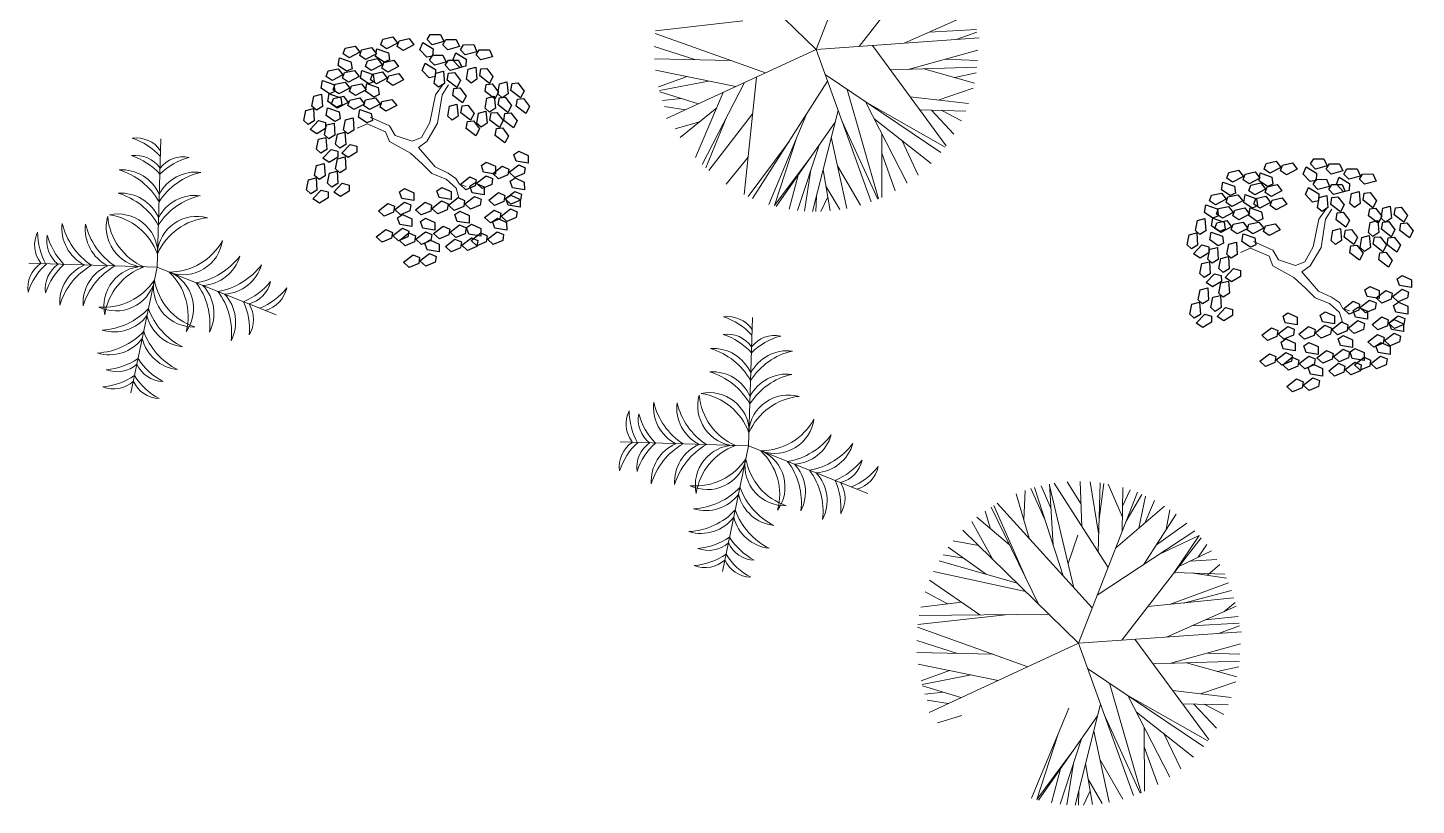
# Model space of a CAD drawing. Header units: millimetres. Extents: x 997 to 4249, y 599 to 1440.
# Drawn here: x 1077.38 to 1110.38, y 1036.98 to 1055.45 of the extents above; entities that cross this region are included whole.
import ezdxf

# ---------------------------------------------------------------- set-up
doc = ezdxf.new("R2010")
doc.units = ezdxf.units.MM
doc.linetypes.add('Continuo', pattern=[0])
doc.layers.add('cercas existentes', color=18, linetype='Continuous')
doc.layers.add('taludes', color=9, linetype='Continuous')

# ---------------------------------------------------------------- blocks, each defined once
blk = doc.blocks.new('L', base_point=(1.3683, 0.5913))
at = {"linetype": 'Continuo'}
for p, q in [((1.2809, 0.65), (1.3117, 0.675)), ((1.2937, 0.5998), (1.2809, 0.65)), ((1.3117, 0.675), (1.3419, 0.6213)), ((1.2753, 0.5668), (1.3061, 0.5917)), ((1.2881, 0.5166), (1.2753, 0.5668)), ((1.3225, 0.5909), (1.2937, 0.5998)), ((1.3061, 0.5917), (1.3362, 0.538)), ((1.3419, 0.6213), (1.3225, 0.5909)), ((1.3169, 0.5076), (1.2881, 0.5166)), ((1.3362, 0.538), (1.3169, 0.5076)), ((1.337, 0.4891), (1.3557, 0.5478)), ((1.3557, 0.5478), (1.3911, 0.5544)), ((1.4042, 0.5272), (1.3763, 0.4836)), ((1.3911, 0.5544), (1.4042, 0.5272)), ((1.3763, 0.4836), (1.337, 0.4891))]:
    blk.add_line(p, q, dxfattribs=at)
blk = doc.blocks.new('gtfoods1')
at = {"layer": 'taludes', "lineweight": 5, "extrusion": (-0.01642, -0.01246, 0.999788)}
for p, q in [((-828.337, 394.017, 12.075), (-826.936, 397.608, 12.143)), ((-828.337, 394.017, 12.075), (-831.091, 396.705, 12.063)), ((-827.309, 394.09, 12.093), (-825.422, 396.528, 12.154)), ((-826.245, 394.166, 12.111), (-824.593, 394.899, 12.147)), ((-830.075, 394.698, 12.055), (-832.158, 394.463, 12.018)), ((-825.647, 394.431, 12.124), (-824.52, 394.493, 12.144)), ((-829.54, 393.462, 12.048), (-832.165, 394.402, 12.017)), ((-828.337, 394.017, 12.075), (-824.462, 394.292, 12.142)), ((-825.007, 394.254, 12.133), (-824.513, 394.433, 12.143)), ((-831.217, 393.778, 12.025), (-832.183, 394.087, 12.013)), ((-830.369, 393.759, 12.038), (-832.178, 393.8, 12.009)), ((-828.337, 394.017, 12.075), (-831.891, 392.377, 11.996)), ((-828.337, 394.017, 12.075), (-827.031, 390.398, 12.051)), ((-826.994, 394.113, 12.098), (-825.243, 391.73, 12.097)), ((-826.146, 393.545, 12.105), (-824.49, 394.002, 12.138)), ((-830.246, 393.136, 12.033), (-832.152, 393.526, 12.006)), ((-826.567, 393.532, 12.098), (-824.513, 393.595, 12.133)), ((-825.774, 393.556, 12.111), (-824.574, 393.217, 12.127)), ((-825.272, 393.786, 12.122), (-824.499, 393.758, 12.135)), ((-825.041, 393.349, 12.121), (-824.53, 393.463, 12.131)), ((-831.405, 393.373, 12.017), (-832.08, 393.129, 12.002)), ((-830.892, 393.268, 12.024), (-832.058, 393.04, 12.002)), ((-830.04, 393.232, 12.037), (-831.046, 391.286, 11.996)), ((-829.754, 393.363, 12.044), (-830.044, 390.57, 12.004)), ((-828.065, 393.263, 12.07), (-829.846, 390.478, 12.006)), ((-828.122, 393.421, 12.071), (-825.37, 391.568, 12.093)), ((-831.134, 392.727, 12.013), (-832.05, 393.011, 12.001)), ((-831.553, 392.857, 12.008), (-831.989, 392.808, 12)), ((-830.542, 393, 12.026), (-831.205, 391.454, 11.996)), ((-827.599, 393.069, 12.075), (-826.85, 390.468, 12.055)), ((-826.098, 392.893, 12.098), (-824.711, 392.732, 12.119)), ((-825.437, 392.816, 12.108), (-824.6, 393.101, 12.125)), ((-831.439, 392.586, 12.006), (-831.938, 392.664, 11.999)), ((-830.699, 392.635, 12.019), (-831.568, 391.929, 11.996)), ((-829.845, 392.486, 12.031), (-830.889, 391.139, 11.997)), ((-828.567, 392.478, 12.052), (-829.456, 390.337, 12.011)), ((-827.815, 392.569, 12.066), (-828.419, 390.171, 12.026)), ((-827.163, 392.775, 12.079), (-825.266, 391.7, 12.097)), ((-827.163, 392.775, 12.079), (-826.169, 390.839, 12.071)), ((-825.869, 392.582, 12.098), (-824.779, 392.553, 12.115)), ((-825.593, 392.575, 12.102), (-825.059, 392.003, 12.104)), ((-825.348, 392.568, 12.106), (-824.882, 392.324, 12.111)), ((-831.112, 392.299, 12.008), (-831.689, 392.13, 11.996)), ((-830.457, 392.425, 12.02), (-830.96, 391.204, 11.997)), ((-827.884, 392.292, 12.061), (-829.286, 390.289, 12.013)), ((-827.726, 392.324, 12.064), (-826.87, 390.46, 12.055)), ((-826.961, 392.381, 12.077), (-825.603, 391.31, 12.086)), ((-828.979, 391.833, 12.037), (-829.949, 390.524, 12.005)), ((-828.821, 391.867, 12.04), (-829.328, 390.308, 12.013)), ((-827.975, 391.933, 12.055), (-827.606, 390.24, 12.04)), ((-826.775, 392.019, 12.076), (-826.771, 390.503, 12.057)), ((-826.3, 391.86, 12.082), (-825.907, 391.034, 12.078)), ((-828.267, 391.746, 12.048), (-828.775, 390.195, 12.02)), ((-826.774, 391.555, 12.07), (-826.454, 390.662, 12.064)), ((-829.952, 391.457, 12.017), (-830.477, 390.821, 12)), ((-828.501, 391.411, 12.04), (-829.328, 390.308, 12.013)), ((-828.459, 391.16, 12.037), (-828.612, 390.18, 12.023)), ((-828.169, 391.162, 12.042), (-828.004, 390.184, 12.033)), ((-827.826, 391.251, 12.049), (-827.282, 390.317, 12.046)), ((-828.765, 391.034, 12.031), (-828.978, 390.224, 12.017)), ((-828.328, 390.531, 12.032), (-828.341, 390.17, 12.027)), ((-828.06, 390.514, 12.036), (-828.221, 390.172, 12.029)), ((-828.104, 390.773, 12.038), (-827.772, 390.212, 12.037)), ((-822.904, 382.867, 12.099), (-823.228, 383.584, 12.102)), ((-822.463, 381.51, 12.089), (-823.145, 383.609, 12.104)), ((-822.754, 383.119, 12.104), (-822.987, 383.65, 12.107)), ((-822.699, 382.238, 12.094), (-822.789, 383.691, 12.111)), ((-822.206, 381.227, 12.09), (-822.787, 383.656, 12.11)), ((-821.395, 381.706, 12.109), (-822.678, 383.71, 12.113)), ((-822.038, 383.214, 12.117), (-822.368, 383.744, 12.118)), ((-822.015, 382.674, 12.111), (-822.062, 383.754, 12.124)), ((-821.62, 382.527, 12.116), (-821.82, 383.744, 12.127)), ((-821.634, 382.079, 12.11), (-821.584, 383.719, 12.131)), ((-821.61, 382.856, 12.12), (-821.493, 383.706, 12.132)), ((-821.055, 382.908, 12.13), (-821.394, 383.689, 12.134)), ((-821.062, 382.562, 12.125), (-821.041, 383.606, 12.138)), ((-821.77, 380.747, 12.091), (-824.03, 383.234, 12.085)), ((-823.274, 382.403, 12.087), (-823.581, 383.457, 12.095)), ((-823.4, 382.834, 12.09), (-823.37, 383.537, 12.099)), ((-822.097, 379.907, 12.075), (-820.697, 383.498, 12.143)), ((-821.05, 383.166, 12.133), (-820.873, 383.554, 12.141)), ((-820.965, 382.81, 12.13), (-820.589, 383.445, 12.144)), ((-820.663, 382.644, 12.133), (-820.502, 383.407, 12.145)), ((-820.524, 382.763, 12.136), (-820.291, 383.303, 12.147)), ((-823.737, 382.249, 12.077), (-824.513, 382.901, 12.073)), ((-824.187, 382.627, 12.075), (-824.316, 383.05, 12.078)), ((-823.038, 380.825, 12.071), (-824.177, 383.144, 12.081)), ((-823.348, 381.456, 12.074), (-824.114, 383.184, 12.083)), ((-821.216, 382.165, 12.118), (-820.057, 383.168, 12.149)), ((-820.554, 381.772, 12.124), (-819.775, 382.974, 12.151)), ((-820.012, 382.608, 12.143), (-819.925, 383.081, 12.15)), ((-822.097, 379.907, 12.075), (-824.851, 382.594, 12.063)), ((-824.137, 381.897, 12.066), (-824.632, 382.801, 12.069)), ((-821.652, 381.049, 12.097), (-819.329, 382.578, 12.154)), ((-820.245, 382.249, 12.135), (-819.524, 382.766, 12.153)), ((-824.476, 382.228, 12.065), (-825.076, 382.342, 12.056)), ((-822.343, 381.802, 12.095), (-822.112, 382.48, 12.107)), ((-821.069, 379.98, 12.093), (-819.183, 382.417, 12.154)), ((-820.186, 382.014, 12.133), (-819.229, 382.47, 12.154)), ((-819.229, 382.47, 12.154), (-819.824, 381.589, 12.133)), ((-819.251, 381.953, 12.147), (-819.049, 382.253, 12.154)), ((-824.827, 381.927, 12.055), (-825.318, 382.011, 12.048)), ((-824.285, 381.542, 12.059), (-825.195, 382.188, 12.053)), ((-819.712, 381.733, 12.137), (-818.939, 382.103, 12.154)), ((-823.359, 381.138, 12.07), (-825.547, 381.611, 12.04)), ((-823.559, 381.333, 12.069), (-825.409, 381.866, 12.045)), ((-819.824, 381.589, 12.133), (-818.621, 381.554, 12.153)), ((-819.442, 381.862, 12.143), (-818.808, 381.901, 12.154)), ((-819.369, 381.575, 12.141), (-818.576, 381.455, 12.152)), ((-819.032, 381.524, 12.146), (-818.736, 381.777, 12.154)), ((-824.442, 380.581, 12.045), (-825.639, 381.41, 12.036)), ((-819.938, 380.83, 12.122), (-818.529, 381.344, 12.152)), ((-825.211, 380.843, 12.036), (-825.744, 381.134, 12.03)), ((-820.451, 380.778, 12.113), (-818.404, 380.984, 12.149)), ((-819.604, 380.863, 12.128), (-818.461, 381.161, 12.15)), ((-823.835, 380.587, 12.055), (-825.919, 380.352, 12.018)), ((-822.806, 380.598, 12.072), (-825.888, 380.566, 12.021)), ((-824.88, 380.884, 12.041), (-825.848, 380.764, 12.024)), ((-820.005, 380.055, 12.111), (-818.353, 380.789, 12.147)), ((-818.647, 380.658, 12.141), (-818.374, 380.874, 12.148)), ((-823.301, 379.351, 12.048), (-825.925, 380.291, 12.017)), ((-819.408, 380.32, 12.124), (-818.28, 380.383, 12.144)), ((-819.086, 380.463, 12.131), (-818.304, 380.543, 12.145)), ((-818.768, 380.143, 12.133), (-818.273, 380.322, 12.143)), ((-824.977, 379.667, 12.025), (-825.944, 379.977, 12.013)), ((-822.097, 379.907, 12.075), (-818.223, 380.182, 12.142)), ((-820.755, 380.002, 12.098), (-819.003, 377.62, 12.097)), ((-824.13, 379.648, 12.038), (-825.938, 379.689, 12.009)), ((-822.097, 379.907, 12.075), (-825.651, 378.267, 11.996)), ((-822.097, 379.907, 12.075), (-820.792, 376.287, 12.051)), ((-819.906, 379.434, 12.105), (-818.25, 379.891, 12.138)), ((-819.033, 379.675, 12.122), (-818.259, 379.648, 12.135)), ((-824.007, 379.025, 12.033), (-825.913, 379.415, 12.006)), ((-821.882, 379.31, 12.071), (-819.13, 377.457, 12.093)), ((-820.328, 379.421, 12.098), (-818.274, 379.484, 12.133)), ((-819.534, 379.445, 12.111), (-818.334, 379.107, 12.127)), ((-818.801, 379.238, 12.121), (-818.29, 379.352, 12.131)), ((-825.165, 379.262, 12.017), (-825.84, 379.018, 12.002)), ((-824.653, 379.157, 12.024), (-825.818, 378.929, 12.002)), ((-821.359, 378.958, 12.075), (-820.611, 376.358, 12.055)), ((-819.198, 378.706, 12.108), (-818.361, 378.99, 12.125)), ((-824.895, 378.616, 12.013), (-825.81, 378.9, 12.001)), ((-825.314, 378.746, 12.008), (-825.749, 378.697, 12)), ((-820.924, 378.664, 12.079), (-819.026, 377.589, 12.097)), ((-820.924, 378.664, 12.079), (-819.929, 376.728, 12.071)), ((-819.858, 378.782, 12.098), (-818.471, 378.621, 12.119)), ((-825.2, 378.475, 12.006), (-825.698, 378.553, 11.999)), ((-822.328, 378.367, 12.052), (-823.216, 376.226, 12.011)), ((-821.575, 378.458, 12.066), (-822.179, 376.06, 12.026)), ((-819.63, 378.472, 12.098), (-818.54, 378.443, 12.115)), ((-819.353, 378.464, 12.102), (-818.819, 377.892, 12.104)), ((-819.108, 378.458, 12.106), (-818.643, 378.213, 12.111)), ((-824.873, 378.188, 12.008), (-825.45, 378.02, 11.996)), ((-821.645, 378.181, 12.061), (-823.047, 376.178, 12.013)), ((-821.487, 378.213, 12.064), (-820.631, 376.349, 12.055)), ((-820.721, 378.271, 12.077), (-819.364, 377.199, 12.086)), ((-822.581, 377.756, 12.04), (-823.089, 376.198, 12.013)), ((-822.027, 377.635, 12.048), (-822.535, 376.084, 12.02)), ((-821.735, 377.823, 12.055), (-821.366, 376.129, 12.04)), ((-820.535, 377.908, 12.076), (-820.532, 376.392, 12.057)), ((-820.061, 377.749, 12.082), (-819.667, 376.924, 12.078)), ((-822.261, 377.301, 12.04), (-823.089, 376.198, 12.013)), ((-820.534, 377.445, 12.07), (-820.214, 376.551, 12.064)), ((-822.219, 377.049, 12.037), (-822.373, 376.069, 12.023)), ((-821.93, 377.051, 12.042), (-821.765, 376.074, 12.033)), ((-821.587, 377.141, 12.049), (-821.042, 376.207, 12.046)), ((-822.525, 376.924, 12.031), (-822.738, 376.113, 12.017)), ((-821.864, 376.663, 12.038), (-821.532, 376.101, 12.037)), ((-822.088, 376.42, 12.032), (-822.101, 376.059, 12.027)), ((-821.82, 376.403, 12.036), (-821.982, 376.061, 12.029))]:
    blk.add_line(p, q, dxfattribs=at)
at = {"layer": 'taludes', "linetype": 'Continuo', "lineweight": 5, "extrusion": (-0.012368, -0.016489, 0.999788)}
for p, q in [((-837.385, 392.942, 12.097), (-837.204, 393.192, 12.103)), ((-837.226, 392.937, 12.099), (-837.074, 393.175, 12.104)), ((-837.522, 392.285, 12.084), (-837.385, 392.942, 12.097)), ((-837.334, 392.265, 12.086), (-837.226, 392.937, 12.099)), ((-839.012, 392.251, 12.065), (-839.247, 392.15, 12.061)), ((-838.57, 392.061, 12.068), (-839.012, 392.251, 12.065)), ((-838.478, 392.207, 12.071), (-838.935, 392.41, 12.069)), ((-838.341, 391.973, 12.069), (-838.478, 392.207, 12.071)), ((-837.721, 391.926, 12.076), (-837.522, 392.285, 12.084)), ((-837.594, 391.828, 12.076), (-837.334, 392.265, 12.086)), ((-838.476, 391.829, 12.065), (-838.57, 392.061, 12.068)), ((-837.978, 391.557, 12.067), (-838.476, 391.829, 12.065)), ((-837.941, 391.839, 12.072), (-838.341, 391.973, 12.069)), ((-837.941, 391.839, 12.072), (-837.721, 391.926, 12.076)), ((-837.786, 391.686, 12.071), (-837.594, 391.828, 12.076)), ((-837.978, 391.557, 12.067), (-837.697, 391.291, 12.066)), ((-837.786, 391.686, 12.071), (-837.396, 391.228, 12.068)), ((-837.697, 391.291, 12.066), (-837.473, 391.068, 12.065)), ((-837.396, 391.228, 12.068), (-837.082, 391.083, 12.07)), ((-837.473, 391.068, 12.065), (-837.13, 390.936, 12.067)), ((-837.13, 390.936, 12.067), (-836.891, 390.726, 12.066)), ((-837.082, 391.083, 12.07), (-836.898, 390.956, 12.07)), ((-836.898, 390.956, 12.07), (-836.816, 390.818, 12.069)), ((-836.816, 390.818, 12.069), (-836.659, 390.759, 12.07)), ((-836.891, 390.726, 12.066), (-836.826, 390.495, 12.063)), ((-816.384, 389.988, 12.097), (-816.203, 390.238, 12.103)), ((-816.225, 389.983, 12.099), (-816.073, 390.221, 12.104)), ((-816.521, 389.331, 12.084), (-816.384, 389.988, 12.097)), ((-816.333, 389.311, 12.086), (-816.225, 389.983, 12.099)), ((-818.011, 389.296, 12.065), (-818.246, 389.196, 12.061)), ((-817.569, 389.107, 12.068), (-818.011, 389.296, 12.065)), ((-817.477, 389.253, 12.071), (-817.934, 389.456, 12.069)), ((-817.34, 389.019, 12.069), (-817.477, 389.253, 12.071)), ((-816.72, 388.972, 12.076), (-816.521, 389.331, 12.084)), ((-816.593, 388.874, 12.076), (-816.333, 389.311, 12.086)), ((-817.475, 388.875, 12.065), (-817.569, 389.107, 12.068)), ((-816.977, 388.602, 12.067), (-817.475, 388.875, 12.065)), ((-816.94, 388.885, 12.072), (-817.34, 389.019, 12.069)), ((-816.94, 388.885, 12.072), (-816.72, 388.972, 12.076)), ((-816.785, 388.731, 12.071), (-816.593, 388.874, 12.076)), ((-816.977, 388.602, 12.067), (-816.696, 388.337, 12.066)), ((-816.785, 388.731, 12.071), (-816.395, 388.274, 12.068)), ((-816.696, 388.337, 12.066), (-816.472, 388.114, 12.065)), ((-816.395, 388.274, 12.068), (-816.081, 388.129, 12.07)), ((-816.472, 388.114, 12.065), (-816.129, 387.982, 12.067)), ((-816.129, 387.982, 12.067), (-815.89, 387.772, 12.066)), ((-816.081, 388.129, 12.07), (-815.897, 388.002, 12.07)), ((-815.897, 388.002, 12.07), (-815.815, 387.864, 12.069)), ((-815.815, 387.864, 12.069), (-815.657, 387.805, 12.07)), ((-815.89, 387.772, 12.066), (-815.825, 387.54, 12.063))]:
    blk.add_line(p, q, dxfattribs=at)
at = {"layer": 'taludes', "linetype": 'Continuous', "lineweight": 5}
for p, q in [((-843.912, 391.894, 12.071), (-844.004, 388.845, 12.071)), ((-847.053, 388.937, 12.071), (-844.004, 388.845, 12.071)), ((-844.624, 385.858, 12.071), (-844.004, 388.845, 12.071)), ((-841.17, 387.715, 12.071), (-844.004, 388.845, 12.071)), ((-829.85, 387.648, 12.071), (-829.942, 384.599, 12.071)), ((-832.991, 384.691, 12.071), (-829.942, 384.599, 12.071)), ((-830.562, 381.612, 12.071), (-829.942, 384.599, 12.071)), ((-827.108, 383.469, 12.071), (-829.942, 384.599, 12.071))]:
    blk.add_line(p, q, dxfattribs=at)
for centre, radius, start, end in [((-844.5, 391.214, 12.071), 0.704, 34.5568, 97.8912), ((-845.096, 390.407, 12.071), 1.585, 42.3431, 71.6462), ((-845.108, 389.991, 12.071), 1.585, 42.3431, 71.6462), ((-844.846, 390.184, 12.071), 0.975, 23.5157, 93.6605), ((-845.378, 389.592, 12.071), 1.635, 29.638, 73.3034), ((-842.832, 389.922, 12.071), 1.585, 104.8875, 134.1905), ((-843.378, 390.764, 12.071), 0.704, 78.6425, 141.9769), ((-842.587, 389.507, 12.071), 1.635, 103.2303, 146.8956), ((-843.083, 390.131, 12.071), 0.975, 82.8731, 153.0179), ((-844.863, 389.63, 12.071), 0.975, 23.5157, 93.6605), ((-845.395, 389.037, 12.071), 1.635, 29.638, 73.3034), ((-842.604, 388.953, 12.071), 1.635, 103.2303, 146.8956), ((-843.099, 389.576, 12.071), 0.975, 82.8731, 153.0179), ((-845.29, 389.766, 12.071), 0.975, 172.8731, 243.0179), ((-844.666, 390.261, 12.071), 1.635, 193.2303, 236.8956), ((-844.735, 389.749, 12.071), 0.975, 172.8731, 243.0179), ((-844.112, 390.245, 12.071), 1.635, 193.2303, 236.8956), ((-844.261, 389.795, 12.071), 0.951, 164.6323, 264.8409), ((-843.745, 390.174, 12.071), 1.438, 185.079, 246.6004), ((-844.937, 389.159, 12.071), 0.951, 1.6928, 101.9014), ((-845.347, 388.666, 12.071), 1.438, 19.9333, 81.4546), ((-843.054, 389.102, 12.071), 0.951, 74.6323, 174.8409), ((-842.675, 388.586, 12.071), 1.438, 95.079, 156.6004), ((-846.211, 389.37, 12.071), 0.704, 154.0494, 217.3837), ((-845.259, 389.686, 12.071), 1.585, 180.2943, 209.5974), ((-845.923, 389.471, 12.071), 0.704, 168.6425, 231.9769), ((-845.082, 390.017, 12.071), 1.585, 194.8875, 224.1905), ((-843.712, 390.167, 12.071), 1.438, 269.9333, 331.4546), ((-843.39, 389.614, 12.071), 0.951, 251.6928, 351.9014), ((-846.373, 388.349, 12.071), 0.704, 124.5568, 187.8912), ((-845.566, 387.753, 12.071), 1.585, 132.3431, 161.6462), ((-845.957, 388.336, 12.071), 0.704, 124.5568, 187.8912), ((-845.15, 387.74, 12.071), 1.585, 132.3431, 161.6462), ((-845.343, 388.003, 12.071), 0.975, 113.5157, 183.6605), ((-844.751, 387.471, 12.071), 1.635, 119.638, 163.3034), ((-844.789, 387.986, 12.071), 0.975, 113.5157, 183.6605), ((-844.196, 387.454, 12.071), 1.635, 119.638, 163.3034), ((-844.318, 387.912, 12.071), 0.951, 91.6928, 191.9014), ((-843.826, 387.502, 12.071), 1.438, 109.9333, 171.4546), ((-843.348, 390.086, 12.071), 1.635, 279.638, 323.3034), ((-842.973, 389.383, 12.071), 0.975, 273.5157, 343.6605), ((-842.832, 389.88, 12.071), 1.635, 279.638, 323.3034), ((-842.457, 389.178, 12.071), 0.975, 273.5157, 343.6605), ((-845.268, 389.331, 12.071), 1.438, 265.079, 326.6004), ((-844.984, 388.757, 12.071), 0.951, 244.6323, 344.8409), ((-843.14, 388.374, 12.071), 0.951, 171.6928, 271.9014), ((-842.651, 388.787, 12.071), 1.438, 189.9333, 251.4546), ((-844.702, 387.684, 12.071), 1.438, 345.079, 46.6004), ((-844.088, 387.864, 12.071), 0.951, 324.6323, 64.8409), ((-842.549, 389.49, 12.071), 1.585, 292.3431, 321.6462), ((-841.994, 388.655, 12.071), 0.704, 284.5568, 347.8912), ((-844.381, 387.493, 12.071), 1.635, 353.2303, 36.8956), ((-843.626, 387.745, 12.071), 0.975, 332.8731, 43.0179), ((-843.866, 387.287, 12.071), 1.635, 353.2303, 36.8956), ((-843.11, 387.539, 12.071), 0.975, 332.8731, 43.0179), ((-842.162, 389.336, 12.071), 1.585, 292.3431, 321.6462), ((-841.608, 388.501, 12.071), 0.704, 284.5568, 347.8912), ((-845.401, 388.982, 12.071), 1.635, 273.2303, 316.8956), ((-842.668, 388.414, 12.071), 1.635, 199.638, 243.3034), ((-843.392, 387.375, 12.071), 1.585, 354.8875, 24.1905), ((-842.415, 387.6, 12.071), 0.704, 328.6425, 31.9769), ((-845.022, 388.281, 12.071), 0.975, 252.8731, 323.0179), ((-843.295, 387.923, 12.071), 0.975, 193.5157, 263.6605), ((-830.438, 386.968, 12.071), 0.704, 34.5568, 97.8912), ((-831.034, 386.161, 12.071), 1.585, 42.3431, 71.6462), ((-845.514, 388.438, 12.071), 1.635, 273.2303, 316.8956), ((-842.781, 387.871, 12.071), 1.635, 199.638, 243.3034), ((-830.451, 386.552, 12.071), 0.704, 34.5568, 97.8912), ((-831.046, 385.745, 12.071), 1.585, 42.3431, 71.6462), ((-828.77, 385.677, 12.071), 1.585, 104.8875, 134.1905), ((-829.316, 386.518, 12.071), 0.704, 78.6425, 141.9769), ((-845.135, 387.738, 12.071), 0.975, 252.8731, 323.0179), ((-843.407, 387.379, 12.071), 0.975, 193.5157, 263.6605), ((-830.784, 385.939, 12.071), 0.975, 23.5157, 93.6605), ((-831.316, 385.346, 12.071), 1.635, 29.638, 73.3034), ((-829.021, 385.885, 12.071), 0.975, 82.8731, 153.0179), ((-845.345, 387.987, 12.071), 1.585, 274.8875, 304.1905), ((-844.953, 387.064, 12.071), 0.704, 248.6425, 311.9769), ((-843.842, 386.833, 12.071), 0.704, 204.5568, 267.8912), ((-843.115, 387.524, 12.071), 1.585, 212.3431, 241.6462), ((-828.526, 385.261, 12.071), 1.635, 103.2303, 146.8956), ((-845.43, 387.58, 12.071), 1.585, 274.8875, 304.1905), ((-843.2, 387.116, 12.071), 1.585, 212.3431, 241.6462), ((-830.801, 385.384, 12.071), 0.975, 23.5157, 93.6605), ((-831.333, 384.791, 12.071), 1.635, 29.638, 73.3034), ((-828.542, 384.707, 12.071), 1.635, 103.2303, 146.8956), ((-829.037, 385.331, 12.071), 0.975, 82.8731, 153.0179), ((-845.038, 386.656, 12.071), 0.704, 248.6425, 311.9769), ((-843.927, 386.425, 12.071), 0.704, 204.5568, 267.8912), ((-831.228, 385.52, 12.071), 0.975, 172.8731, 243.0179), ((-830.605, 386.015, 12.071), 1.635, 193.2303, 236.8956), ((-830.674, 385.504, 12.071), 0.975, 172.8731, 243.0179), ((-830.05, 385.999, 12.071), 1.635, 193.2303, 236.8956), ((-830.199, 385.549, 12.071), 0.951, 164.6323, 264.8409), ((-829.683, 385.928, 12.071), 1.438, 185.079, 246.6004), ((-830.875, 384.913, 12.071), 0.951, 1.6928, 101.9014), ((-831.285, 384.421, 12.071), 1.438, 19.9333, 81.4546), ((-828.992, 384.856, 12.071), 0.951, 74.6323, 174.8409), ((-828.613, 384.34, 12.071), 1.438, 95.079, 156.6004), ((-832.149, 385.124, 12.071), 0.704, 154.0494, 217.3837), ((-831.197, 385.441, 12.071), 1.585, 180.2943, 209.5974), ((-831.861, 385.225, 12.071), 0.704, 168.6425, 231.9769), ((-831.02, 385.771, 12.071), 1.585, 194.8875, 224.1905), ((-829.65, 385.922, 12.071), 1.438, 269.9333, 331.4546), ((-829.328, 385.368, 12.071), 0.951, 251.6928, 351.9014), ((-832.311, 384.103, 12.071), 0.704, 124.5568, 187.8912), ((-831.505, 383.507, 12.071), 1.585, 132.3431, 161.6462), ((-831.895, 384.09, 12.071), 0.704, 124.5568, 187.8912), ((-831.089, 383.495, 12.071), 1.585, 132.3431, 161.6462), ((-831.282, 383.757, 12.071), 0.975, 113.5157, 183.6605), ((-830.689, 383.225, 12.071), 1.635, 119.638, 163.3034), ((-830.727, 383.74, 12.071), 0.975, 113.5157, 183.6605), ((-830.134, 383.208, 12.071), 1.635, 119.638, 163.3034), ((-830.256, 383.666, 12.071), 0.951, 91.6928, 191.9014), ((-829.764, 383.256, 12.071), 1.438, 109.9333, 171.4546), ((-829.286, 385.84, 12.071), 1.635, 279.638, 323.3034), ((-828.911, 385.137, 12.071), 0.975, 273.5157, 343.6605), ((-828.77, 385.635, 12.071), 1.635, 279.638, 323.3034), ((-828.395, 384.932, 12.071), 0.975, 273.5157, 343.6605), ((-831.206, 385.085, 12.071), 1.438, 265.079, 326.6004), ((-830.922, 384.511, 12.071), 0.951, 244.6323, 344.8409), ((-829.078, 384.128, 12.071), 0.951, 171.6928, 271.9014), ((-828.589, 384.541, 12.071), 1.438, 189.9333, 251.4546), ((-830.64, 383.438, 12.071), 1.438, 345.079, 46.6004), ((-830.026, 383.618, 12.071), 0.951, 324.6323, 64.8409), ((-830.32, 383.247, 12.071), 1.635, 353.2303, 36.8956), ((-828.487, 385.245, 12.071), 1.585, 292.3431, 321.6462), ((-827.933, 384.409, 12.071), 0.704, 284.5568, 347.8912), ((-829.564, 383.499, 12.071), 0.975, 332.8731, 43.0179), ((-829.804, 383.041, 12.071), 1.635, 353.2303, 36.8956), ((-829.049, 383.293, 12.071), 0.975, 332.8731, 43.0179), ((-828.1, 385.091, 12.071), 1.585, 292.3431, 321.6462), ((-827.546, 384.255, 12.071), 0.704, 284.5568, 347.8912), ((-831.339, 384.736, 12.071), 1.635, 273.2303, 316.8956), ((-828.606, 384.168, 12.071), 1.635, 199.638, 243.3034), ((-829.33, 383.129, 12.071), 1.585, 354.8875, 24.1905), ((-828.353, 383.355, 12.071), 0.704, 328.6425, 31.9769), ((-830.96, 384.036, 12.071), 0.975, 252.8731, 323.0179), ((-829.233, 383.677, 12.071), 0.975, 193.5157, 263.6605), ((-831.452, 384.193, 12.071), 1.635, 273.2303, 316.8956), ((-831.073, 383.492, 12.071), 0.975, 252.8731, 323.0179), ((-829.346, 383.134, 12.071), 0.975, 193.5157, 263.6605), ((-828.719, 383.625, 12.071), 1.635, 199.638, 243.3034), ((-831.283, 383.741, 12.071), 1.585, 274.8875, 304.1905), ((-830.892, 382.818, 12.071), 0.704, 248.6425, 311.9769), ((-829.78, 382.587, 12.071), 0.704, 204.5568, 267.8912), ((-829.054, 383.278, 12.071), 1.585, 212.3431, 241.6462), ((-831.368, 383.334, 12.071), 1.585, 274.8875, 304.1905), ((-829.138, 382.871, 12.071), 1.585, 212.3431, 241.6462), ((-830.976, 382.41, 12.071), 0.704, 248.6425, 311.9769), ((-829.865, 382.18, 12.071), 0.704, 204.5568, 267.8912)]:
    blk.add_arc(centre, radius, start, end, dxfattribs=at)
at = {"layer": 'taludes', "lineweight": 5}
blk.add_arc((-844.513, 390.798, 12.071), 0.704, 34.5568, 97.8912, dxfattribs=at)
at = {"layer": 'taludes', "linetype": 'Continuo', "lineweight": 5, "extrusion": (-0.012368, -0.016489, 0.999788)}
for p, xscale, yscale, zscale, rotation in [((-906.152, -186.971, 15.972), 4.693247904986873, 4.693247904986873, 4.693247904986873, 292.8731664010561), ((-907.54, -188.341, 15.972), 4.693247905292083, 4.693247905292083, 4.693247905292083, 305.0710582407918), ((-906.957, -187.635, 15.972), 4.693247905292083, 4.693247905292083, 4.693247905292083, 305.0710582407918), ((-905.377, -186.691, 15.972), 4.693247904986873, 4.693247904986873, 4.693247904986873, 292.8731664010561), ((-906.939, -188.265, 15.972), 4.693247905292083, 4.693247905292083, 4.693247905292083, 305.0710582407918), ((-905.814, -187.327, 15.972), 4.693247904986873, 4.693247904986873, 4.693247904986873, 292.8731664010561), ((-907.541, -189.017, 15.972), 4.693247905292083, 4.693247905292083, 4.693247905292083, 305.0710582407918), ((-906.654, -188.444, 15.972), 4.693247905292083, 4.693247905292083, 4.693247905292083, 305.0710582407918), ((-905.507, -187.638, 15.972), 4.693247905158423, 4.693247905158423, 4.693247905158423, 240.0875733262941), ((-904.949, -187.099, 15.972), 4.693247905158423, 4.693247905158423, 4.693247905158423, 240.0875733262941), ((-907.221, -189.172, 15.972), 4.693247905292083, 4.693247905292083, 4.693247905292083, 305.0710582407918), ((-904.148, -186.932, 15.972), 4.693247905158423, 4.693247905158423, 4.693247905158423, 240.0875733262941), ((-907.5, -189.78, 15.972), 4.693247905007419, 4.693247905007419, 4.693247905007419, 11.23182489907098), ((-907.051, -189.464, 15.972), 4.693247905292083, 4.693247905292083, 4.693247905292083, 305.0710582407918), ((-906.416, -189.035, 15.972), 4.693247905292083, 4.693247905292083, 4.693247905292083, 305.0710582407918), ((-904.781, -188.069, 15.972), 4.693247905158423, 4.693247905158423, 4.693247905158423, 240.0875733262941), ((-904.183, -187.385, 15.972), 4.693247905158423, 4.693247905158423, 4.693247905158423, 240.0875733262941), ((-906.563, -189.782, 15.972), 4.693247905007419, 4.693247905007419, 4.693247905007419, 11.23182489907098), ((-904.128, -187.791, 15.972), 4.693247905158423, 4.693247905158423, 4.693247905158423, 240.0875733262941), ((-906.852, -190.149, 15.972), 4.693247905007419, 4.693247905007419, 4.693247905007419, 11.23182489907098), ((-906.158, -190.635, 15.972), 4.693247905007419, 4.693247905007419, 4.693247905007419, 11.23182489907098), ((-903.365, -188.047, 15.972), 4.693247904105663, 4.693247904105663, 4.693247904105663, 135.1959007807611), ((-887.579, -176.735, 15.761), 4.693247904986873, 4.693247904986873, 4.693247904986873, 292.8731664010561), ((-906.46, -191.061, 15.972), 4.693247905007419, 4.693247905007419, 4.693247905007419, 11.23182489907098), ((-903.83, -188.719, 15.972), 4.693247904105663, 4.693247904105663, 4.693247904105663, 135.1959007807611), ((-888.967, -178.104, 15.761), 4.693247905292083, 4.693247905292083, 4.693247905292083, 305.0710582407918), ((-888.385, -177.399, 15.761), 4.693247905292083, 4.693247905292083, 4.693247905292083, 305.0710582407918), ((-886.804, -176.454, 15.761), 4.693247904986873, 4.693247904986873, 4.693247904986873, 292.8731664010561), ((-903.756, -189.277, 15.972), 4.693247904105663, 4.693247904105663, 4.693247904105663, 135.1959007807611), ((-903.06, -188.608, 15.972), 4.693247904105663, 4.693247904105663, 4.693247904105663, 135.1959007807611), ((-888.366, -178.029, 15.761), 4.693247905292083, 4.693247905292083, 4.693247905292083, 305.0710582407918), ((-887.241, -177.09, 15.761), 4.693247904986873, 4.693247904986873, 4.693247904986873, 292.8731664010561), ((-905.008, -190.387, 15.972), 4.693247904105663, 4.693247904105663, 4.693247904105663, 135.1959007807611), ((-904.317, -189.836, 15.972), 4.693247904105663, 4.693247904105663, 4.693247904105663, 135.1959007807611), ((-902.891, -189, 15.972), 4.693247904105663, 4.693247904105663, 4.693247904105663, 135.1959007807611), ((-888.968, -178.781, 15.761), 4.693247905292083, 4.693247905292083, 4.693247905292083, 305.0710582407918), ((-888.081, -178.208, 15.761), 4.693247905292083, 4.693247905292083, 4.693247905292083, 305.0710582407918), ((-886.934, -177.402, 15.761), 4.693247905158423, 4.693247905158423, 4.693247905158423, 240.0875733262941), ((-886.377, -176.863, 15.761), 4.693247905158423, 4.693247905158423, 4.693247905158423, 240.0875733262941), ((-903.632, -190.032, 15.972), 4.693247904105663, 4.693247904105663, 4.693247904105663, 135.1959007807611), ((-888.648, -178.935, 15.761), 4.693247905292083, 4.693247905292083, 4.693247905292083, 305.0710582407918), ((-885.575, -176.696, 15.761), 4.693247905158423, 4.693247905158423, 4.693247905158423, 240.0875733262941), ((-904.675, -190.912, 15.972), 4.693247904105663, 4.693247904105663, 4.693247904105663, 135.1959007807611), ((-904.186, -190.651, 15.972), 4.693247904105663, 4.693247904105663, 4.693247904105663, 135.1959007807611), ((-903.225, -190.109, 15.972), 4.693247904105663, 4.693247904105663, 4.693247904105663, 135.1959007807611), ((-902.821, -189.627, 15.972), 4.693247904105663, 4.693247904105663, 4.693247904105663, 135.1959007807611), ((-888.928, -179.544, 15.761), 4.693247905007419, 4.693247905007419, 4.693247905007419, 11.23182489907098), ((-888.478, -179.228, 15.761), 4.693247905292083, 4.693247905292083, 4.693247905292083, 305.0710582407918), ((-887.843, -178.799, 15.761), 4.693247905292083, 4.693247905292083, 4.693247905292083, 305.0710582407918), ((-886.208, -177.832, 15.761), 4.693247905158423, 4.693247905158423, 4.693247905158423, 240.0875733262941), ((-885.61, -177.149, 15.761), 4.693247905158423, 4.693247905158423, 4.693247905158423, 240.0875733262941), ((-903.797, -191.005, 15.972), 4.693247904105663, 4.693247904105663, 4.693247904105663, 135.1959007807611), ((-887.99, -179.545, 15.761), 4.693247905007419, 4.693247905007419, 4.693247905007419, 11.23182489907098), ((-885.555, -177.555, 15.761), 4.693247905158423, 4.693247905158423, 4.693247905158423, 240.0875733262941), ((-888.279, -179.913, 15.761), 4.693247905007419, 4.693247905007419, 4.693247905007419, 11.23182489907098), ((-887.586, -180.398, 15.761), 4.693247905007419, 4.693247905007419, 4.693247905007419, 11.23182489907098), ((-884.793, -177.811, 15.761), 4.693247904105663, 4.693247904105663, 4.693247904105663, 135.1959007807611), ((-887.887, -180.824, 15.761), 4.693247905007419, 4.693247905007419, 4.693247905007419, 11.23182489907098), ((-885.257, -178.483, 15.761), 4.693247904105663, 4.693247904105663, 4.693247904105663, 135.1959007807611), ((-885.183, -179.041, 15.761), 4.693247904105663, 4.693247904105663, 4.693247904105663, 135.1959007807611), ((-884.487, -178.371, 15.761), 4.693247904105663, 4.693247904105663, 4.693247904105663, 135.1959007807611), ((-886.435, -180.151, 15.761), 4.693247904105663, 4.693247904105663, 4.693247904105663, 135.1959007807611), ((-885.744, -179.6, 15.761), 4.693247904105663, 4.693247904105663, 4.693247904105663, 135.1959007807611), ((-884.318, -178.764, 15.761), 4.693247904105663, 4.693247904105663, 4.693247904105663, 135.1959007807611), ((-885.06, -179.795, 15.761), 4.693247904105663, 4.693247904105663, 4.693247904105663, 135.1959007807611), ((-886.102, -180.675, 15.761), 4.693247904105663, 4.693247904105663, 4.693247904105663, 135.1959007807611), ((-885.614, -180.415, 15.761), 4.693247904105663, 4.693247904105663, 4.693247904105663, 135.1959007807611), ((-884.653, -179.872, 15.761), 4.693247904105663, 4.693247904105663, 4.693247904105663, 135.1959007807611), ((-884.249, -179.391, 15.761), 4.693247904105663, 4.693247904105663, 4.693247904105663, 135.1959007807611), ((-885.225, -180.768, 15.761), 4.693247904105663, 4.693247904105663, 4.693247904105663, 135.1959007807611)]:
    blk.add_blockref('L', p, dxfattribs=dict(at, xscale=xscale, yscale=yscale, zscale=zscale, rotation=rotation))

msp = doc.modelspace()

# ---------------------------------------------------------------- block references
at = {"layer": 'cercas existentes', "color": 1}
msp.add_blockref('gtfoods1', (1924.454, 660.921), dxfattribs=at)

doc.saveas('drawing.dxf')
